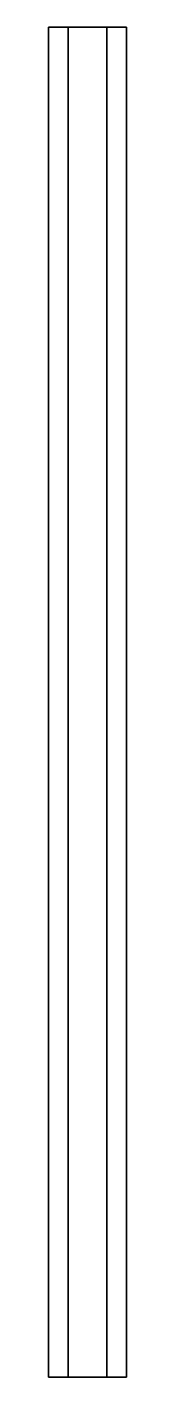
# Model space of a CAD drawing. Extents: x 0.17 to 0.24, y 0.33 to 1.54.
import ezdxf

# ---------------------------------------------------------------- set-up
doc = ezdxf.new("R2010")
doc.units = 0
doc.layers.add('GUN', color=1, linetype='CONTINUOUS')

msp = doc.modelspace()

# ---------------------------------------------------------------- linework, layer by layer
at = {"layer": 'GUN'}
for points in [[(0.165, 0.33), (0.1825, 0.33, 0.0303), (0.1825, 1.54, 0.0303), (0.165, 1.54)], [(0.1825, 0.33, -0.0303), (0.165, 0.33), (0.165, 1.54), (0.1825, 1.54, -0.0303)], [(0.1825, 1.54, 0.0303), (0.2175, 1.54, 0.0303), (0.235, 1.54), (0.165, 1.54)], [(0.165, 1.54), (0.235, 1.54), (0.2175, 1.54, -0.0303), (0.1825, 1.54, -0.0303)], [(0.1825, 0.33, 0.0303), (0.2175, 0.33, 0.0303), (0.2175, 1.54, 0.0303), (0.1825, 1.54, 0.0303)], [(0.2175, 0.33, -0.0303), (0.1825, 0.33, -0.0303), (0.1825, 1.54, -0.0303), (0.2175, 1.54, -0.0303)], [(0.2175, 0.33, 0.0303), (0.235, 0.33), (0.235, 1.54), (0.2175, 1.54, 0.0303)], [(0.235, 0.33), (0.2175, 0.33, -0.0303), (0.2175, 1.54, -0.0303), (0.235, 1.54)]]:
    msp.add_3dface(points, dxfattribs=at)

doc.saveas('drawing.dxf')
